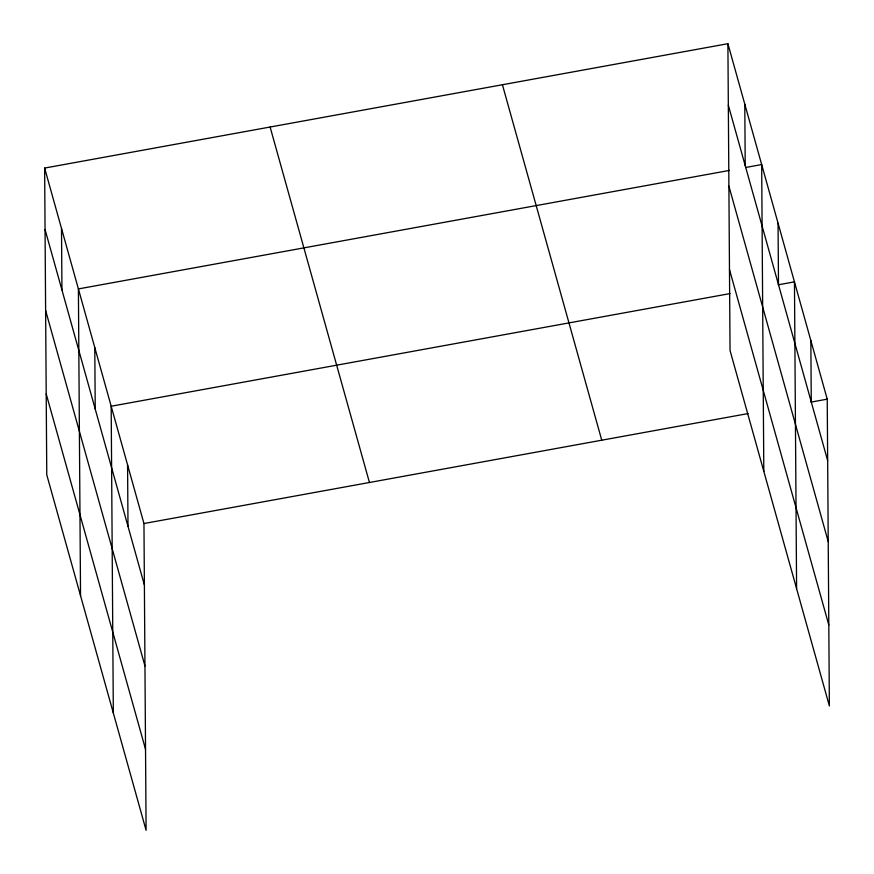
<?xml version="1.0" encoding="UTF-8"?>
<svg xmlns="http://www.w3.org/2000/svg" width="874" height="874" viewBox="0 0 874 874"><rect width="100%" height="100%" fill="white"/><g stroke="black" fill="none" stroke-linecap="round" stroke-linejoin="round"><path stroke-width="1.31" d="M44.629 168.07L143.959 523.537L146.1 830.3L46.77 474.833L44.629 168.07L727.9 43.7L827.23 399.167L829.371 705.93L730.041 350.463L727.9 43.7M729.462 170.419L78.398 288.923L80.539 595.697M745.566 167.491L761.669 164.563L763.81 471.326M730.03 293.588L111.184 406.235L113.325 712.998M778.341 284.793L794.455 281.865L796.596 588.628M143.959 523.537L748.046 413.577M811.127 402.095L827.23 399.167M728.326 105.175L827.667 460.642M728.894 186.129L828.224 541.596M729.473 269.52L828.814 624.986M502.419 84.745L601.749 440.212M270.11 127.025L369.44 482.492M45.055 229.545L144.396 585.012M45.623 310.488L144.953 665.955M46.202 393.89L145.543 749.357M810.843 340.51L811.269 401.996M778.057 223.209L778.494 284.695M744.779 104.126L745.216 165.612M127.571 464.881L127.997 526.366M94.785 347.579L95.222 409.065M61.508 228.496L61.945 289.982"/></g></svg>
